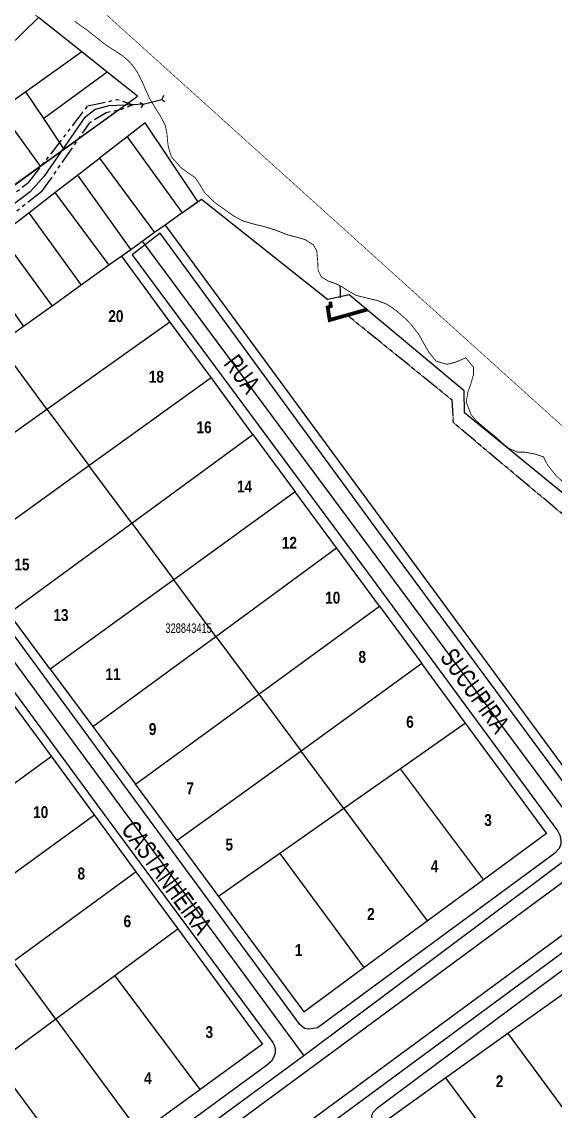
# Model space of a CAD drawing. Extents: x 204381 to 207261, y 4847713 to 4851061.
# Drawn here: x 206348.8 to 206461.3, y 4849363 to 4849592.9 of the extents above; entities that cross this region are included whole.
import ezdxf
from ezdxf.enums import TextEntityAlignment as Align

# ---------------------------------------------------------------- set-up
doc = ezdxf.new("R2010")
doc.units = 0
doc.header["$LTSCALE"] = 1.5
doc.header["$MEASUREMENT"] = 0
doc.linetypes.add('PHANTOMX2', pattern=[5, 2.5, -0.5, 0.5, -0.5, 0.5, -0.5])
for name, color, linetype in [('CD-MALHA-LOTES', 40, 'CONTINUOUS'), ('CD_TXT_QUADRA', 7, 'CONTINUOUS'), ('HD-CANAIS', 7, 'CONTINUOUS'), ('HD-CURSO-PERENE', 170, 'CONTINUOUS'), ('HD-VALAS-DRENOS', 170, 'CONTINUOUS'), ('LM-LIM-SETOR-FISCAL', 7, 'CONTINUOUS'), ('RU-QUADRAS', 210, 'CONTINUOUS'), ('SV-EIXO-RUA-N-PAV', 6, 'CONTINUOUS'), ('SV-EIXO-RUA-PAV', 20, 'CONTINUOUS'), ('SV-ESTIVAS', 7, 'CONTINUOUS'), ('SV-PONTE-BUEIRO', 249, 'CONTINUOUS'), ('SV-RUA-NAO-PAV-S-GUIA-C-GUIA', 7, 'PHANTOMX2'), ('SV-RUA-PAVIM-S-GUIA-C-GUIA', 7, 'CONTINUOUS'), ('SV-TXT-RUA-PAV-S-GUIA-C-GUIA', 7, 'CONTINUOUS'), ('Th_NmrPort', 7, 'CONTINUOUS')]:
    doc.layers.add(name, color=color, linetype=linetype)
doc.styles.add('ARIAL', font='ARIAL.TTF')
doc.styles.get("Standard").update_dxf_attribs({"font": 'swisscbo.ttf'})
doc.linetypes.add('Limite', pattern='A,20,-3,[130,ltypeshp.shx,S=6.35,R=0,X=0,Y=0],-3,20', length=46)

msp = doc.modelspace()

# ---------------------------------------------------------------- linework, layer by layer
at = {"layer": 'CD-MALHA-LOTES'}
for points in [[(206352.31, 4849593.81), (206339.28, 4849581.15)], [(206361.45, 4849586.56), (206352.31, 4849593.81)], [(206361.45, 4849586.56), (206349.68, 4849578.16)], [(206366.81, 4849582.3), (206361.45, 4849586.56)], [(206366.81, 4849582.3), (206353.41, 4849572.53)], [(206357.72, 4849566.05), (206373.19, 4849577.24), (206366.81, 4849582.3)], [(206349.68, 4849578.16), (206344.24, 4849574.28)], [(206353.41, 4849572.53), (206349.68, 4849578.16)], [(206352.77, 4849562.47), (206344.24, 4849574.28)], [(206357.72, 4849566.05), (206353.41, 4849572.53)], [(206382.63, 4849552.6), (206385.94, 4849554.96), (206374.82, 4849571.57), (206370.99, 4849568.61)], [(206370.99, 4849568.61), (206365.21, 4849564.13)], [(206370.99, 4849568.61), (206382.63, 4849552.6)], [(206352.77, 4849562.47), (206357.72, 4849566.05)], [(206360.55, 4849560.53), (206365.21, 4849564.13)], [(206365.21, 4849564.13), (206376.8, 4849548.42)], [(206346.24, 4849557.74), (206352.77, 4849562.47)], [(206355.79, 4849556.86), (206360.55, 4849560.53)], [(206360.55, 4849560.53), (206371.76, 4849544.81)], [(206350.26, 4849552.58), (206355.79, 4849556.86)], [(206355.79, 4849556.86), (206367.16, 4849541.52)], [(206344.25, 4849547.94), (206350.26, 4849552.58)], [(206350.26, 4849552.58), (206361.34, 4849537.36)], [(206382.63, 4849552.6), (206379.02, 4849550.01)], [(206379.02, 4849550.01), (206376.8, 4849548.42)], [(206344.25, 4849547.94), (206355.17, 4849532.93)], [(206376.8, 4849548.42), (206371.76, 4849544.81)], [(206338.63, 4849543.59), (206349.16, 4849528.63)], [(206371.76, 4849544.81), (206369.87, 4849543.46)], [(206349.16, 4849528.63), (206343.94, 4849524.89)]]:
    msp.add_lwpolyline(points, dxfattribs=at)
at = {"layer": 'CD-MALHA-LOTES', "linetype": 'Continuous'}
for points in [[(206382.63, 4849552.6), (206386.68, 4849555.49), (206413.38, 4849534.33)], [(206379.02, 4849550.01), (206466.82, 4849430.49)], [(206369.87, 4849543.46), (206367.16, 4849541.52)], [(206380.05, 4849529.63), (206369.87, 4849543.46)], [(206367.16, 4849541.52), (206361.34, 4849537.36)], [(206361.34, 4849537.36), (206355.17, 4849532.93)], [(206417.84, 4849535.3), (206413.38, 4849534.33)], [(206442.09, 4849515.06), (206417.84, 4849535.3)], [(206355.17, 4849532.93), (206349.16, 4849528.63)], [(206354.11, 4849511.2), (206380.05, 4849529.63)], [(206388.73, 4849517.84), (206380.05, 4849529.63)], [(206354.11, 4849511.2), (206343.94, 4849524.89)], [(206362.96, 4849499.28), (206388.73, 4849517.84)], [(206397.56, 4849505.84), (206388.73, 4849517.84)], [(206442.19, 4849510.41), (206442.09, 4849515.06)], [(206327.96, 4849492.61), (206354.11, 4849511.2)], [(206354.11, 4849511.2), (206362.96, 4849499.28)], [(206619.63, 4849365.27), (206442.19, 4849510.41)], [(206371.99, 4849487.13), (206397.56, 4849505.84)], [(206397.56, 4849505.84), (206406.48, 4849493.72)], [(206336.91, 4849480.52), (206362.96, 4849499.28)], [(206371.99, 4849487.13), (206362.96, 4849499.28)], [(206406.48, 4849493.72), (206380.87, 4849475.18)], [(206415.18, 4849481.91), (206406.48, 4849493.72)], [(206346.05, 4849468.15), (206371.99, 4849487.13)], [(206371.99, 4849487.13), (206380.87, 4849475.18)], [(206389.74, 4849463.23), (206415.18, 4849481.91)], [(206424.25, 4849469.59), (206415.18, 4849481.91)], [(206380.87, 4849475.18), (206354.81, 4849456.32)], [(206389.74, 4849463.23), (206380.87, 4849475.18)], [(206398.81, 4849451.01), (206424.25, 4849469.59)], [(206424.25, 4849469.59), (206433.17, 4849457.47)], [(206354.81, 4849456.32), (206346.05, 4849468.15)], [(206363.78, 4849444.18), (206389.74, 4849463.23)], [(206389.74, 4849463.23), (206398.81, 4849451.01)], [(206354.81, 4849456.32), (206363.78, 4849444.18)], [(206433.17, 4849457.47), (206407.7, 4849439.04)], [(206442.4, 4849444.93), (206433.17, 4849457.47)], [(206372.79, 4849432.01), (206398.81, 4849451.01)], [(206398.81, 4849451.01), (206407.7, 4849439.04)], [(206355.05, 4849437.92), (206346.2, 4849449.97)], [(206363.78, 4849444.18), (206372.79, 4849432.01)], [(206442.4, 4849444.93), (206428.67, 4849435.29)], [(206459.48, 4849421.72), (206442.4, 4849444.93)], [(206329.07, 4849419.01), (206355.05, 4849437.92)], [(206364.12, 4849425.56), (206355.05, 4849437.92)], [(206407.7, 4849439.04), (206381.57, 4849420.13)], [(206416.72, 4849426.9), (206407.7, 4849439.04)], [(206428.67, 4849435.29), (206416.72, 4849426.9)], [(206446.21, 4849411.94), (206428.67, 4849435.29)], [(206381.57, 4849420.13), (206372.79, 4849432.01)], [(206338.14, 4849406.7), (206364.12, 4849425.56)], [(206372.94, 4849413.55), (206364.12, 4849425.56)], [(206416.72, 4849426.9), (206403.22, 4849417.41)], [(206416.72, 4849426.9), (206434.33, 4849403.18)], [(206446.21, 4849411.94), (206459.48, 4849421.72)], [(206381.57, 4849420.13), (206390.3, 4849408.34)], [(206403.22, 4849417.41), (206390.3, 4849408.34)], [(206403.22, 4849417.41), (206420.97, 4849393.33)], [(206372.94, 4849413.55), (206347.03, 4849394.61)], [(206381.8, 4849401.49), (206372.94, 4849413.55)], [(206434.33, 4849403.18), (206446.21, 4849411.94)], [(206390.3, 4849408.34), (206408.3, 4849383.99)], [(206420.97, 4849393.33), (206434.33, 4849403.18)], [(206381.8, 4849401.49), (206368.4, 4849391.61)], [(206399.59, 4849377.27), (206381.8, 4849401.49)], [(206355.98, 4849382.45), (206347.03, 4849394.61)], [(206408.3, 4849383.99), (206420.97, 4849393.33)], [(206368.4, 4849391.61), (206355.98, 4849382.45)], [(206368.4, 4849391.61), (206386.33, 4849367.59)], [(206463.94, 4849388.44), (206451.33, 4849379.42)], [(206355.98, 4849382.45), (206343.31, 4849373.11)], [(206355.98, 4849382.45), (206373.7, 4849358.37)], [(206386.33, 4849367.59), (206399.59, 4849377.27)], [(206451.33, 4849379.42), (206438.25, 4849370.07)], [(206451.33, 4849379.42), (206469.44, 4849354.79)], [(206343.31, 4849373.11), (206361.11, 4849349.18)], [(206438.25, 4849370.07), (206426.22, 4849361.46)], [(206456.45, 4849345.49), (206438.25, 4849370.07)], [(206373.7, 4849358.37), (206386.33, 4849367.59)]]:
    msp.add_lwpolyline(points, dxfattribs=at)
at = {"layer": 'HD-CANAIS', "const_width": 0.18, "flags": 128}
msp.add_lwpolyline([(206416.03, 4849534.63), (206416.01, 4849536.13)], dxfattribs=at)
at = {"layer": 'HD-CANAIS', "flags": 128}
msp.add_lwpolyline([(206416.03, 4849534.63), (206416.01, 4849536.18), (206415.96, 4849537.11)], dxfattribs=at)
at = {"layer": 'HD-CURSO-PERENE', "const_width": 0.18, "flags": 128}
msp.add_lwpolyline([(206359.93, 4849593.01), (206362.38, 4849591.29), (206364.44, 4849589.68), (206365.61, 4849588.73), (206366.81, 4849587.83), (206368.55, 4849586.72), (206370.1, 4849585.7), (206371.24, 4849584.72), (206372.25, 4849583.59), (206373.12, 4849582.35), (206374.22, 4849580.23), (206374.8, 4849578.84), (206375.73, 4849576.76), (206377.27, 4849574.2), (206378.08, 4849572.93), (206379.07, 4849571.03), (206379.39, 4849569.5), (206379.52, 4849567.96), (206379.71, 4849566.44), (206380.36, 4849564.4), (206382.31, 4849562.18), (206383.57, 4849561.26), (206385.36, 4849560.01), (206386.54, 4849558.27), (206387.33, 4849556.88), (206389.47, 4849554.81), (206390.71, 4849553.92), (206392.37, 4849552.73), (206393.6, 4849551.87), (206395.43, 4849550.88), (206398.3, 4849550.07), (206399.78, 4849549.74), (206402.1, 4849549.02), (206404.91, 4849547.95), (206407.07, 4849547.38), (206408.57, 4849546.95), (206410.32, 4849545.82), (206411.02, 4849544.5), (206411.2, 4849542.48), (206411.29, 4849540.48), (206411.96, 4849539.11), (206413.52, 4849538.15), (206414.98, 4849537.67), (206416.34, 4849536.98), (206417.6, 4849536.16), (206419.33, 4849535.18), (206422.23, 4849534.45), (206423.71, 4849534.13), (206425.58, 4849533.41), (206426.86, 4849532.63), (206428.08, 4849531.71), (206429.87, 4849530.12), (206430.92, 4849529.03), (206432.46, 4849527.04), (206433.92, 4849524.45), (206434.68, 4849523.15), (206436.21, 4849521.29), (206438.45, 4849520.63), (206440.22, 4849521.05), (206442.45, 4849522.01), (206444.07, 4849520.02), (206444.07, 4849518.48), (206443.48, 4849516.39), (206442.93, 4849514.95), (206442.53, 4849512.7), (206443.57, 4849510.01), (206444.53, 4849508.85), (206446.43, 4849507.18), (206448.77, 4849505.3), (206450.36, 4849503.85), (206451.56, 4849502.87), (206453.44, 4849502.08), (206454.94, 4849502.08), (206457.04, 4849501.71), (206458.82, 4849501.1), (206459.69, 4849499.41), (206461.39, 4849497.27), (206463.55, 4849495.2)], dxfattribs=at)
at = {"layer": 'HD-VALAS-DRENOS', "linetype": 'PHANTOMX2', "const_width": 0.18, "flags": 128}
msp.add_lwpolyline([(206514.37, 4849447.75), (206462.84, 4849488.99), (206439.83, 4849508.31), (206439.57, 4849513.06), (206417.4, 4849531.01)], dxfattribs=at)
at = {"layer": 'HD-VALAS-DRENOS', "linetype": 'PHANTOMX2', "flags": 128}
msp.add_lwpolyline([(206514.37, 4849447.75), (206462.84, 4849488.99), (206439.83, 4849508.31), (206439.57, 4849513.06), (206417.4, 4849531.01)], dxfattribs=at)
at = {"layer": 'LM-LIM-SETOR-FISCAL', "linetype": 'Limite', "ltscale": 0.1, "const_width": 0.13, "flags": 128}
msp.add_lwpolyline([(206960.49, 4848346.74), (206519.68, 4848013.26), (206524.96, 4848001.52), (206186.17, 4847750.07), (206137.65, 4847714.77), (206055.88, 4847783.52), (206022.18, 4847808.19), (206018.12, 4847816.07), (206019.95, 4847830.66), (206053.3, 4847836.03), (206059.06, 4847868.43), (206040.45, 4847926.27), (206039.82, 4847951.17), (206026.44, 4847964.39), (205980.98, 4848000.04), (205948.86, 4848053.95), (205885.79, 4848047.59), (205885.38, 4848100.28), (205758.68, 4848087.81), (205748.41, 4848134.36), (205855.06, 4848144.19), (205857.54, 4848167.98), (205826.48, 4848206.22), (205791.25, 4848260.92), (205756.8, 4848299.01), (205692.97, 4848280.46), (205710.22, 4848439.16), (205051.32, 4848428.57), (204677.84, 4848416.25), (204661.89, 4848420.75), (204677.59, 4848456.68), (204685.73, 4848493.72), (204687.66, 4848576.43), (204676.79, 4848658.68), (204674.85, 4848798.87), (204665.61, 4849337.36), (204658.49, 4849545.69), (204657.02, 4849545.63), (204645.12, 4849704.28), (204643.71, 4849869.24), (204651.14, 4849927.22), (204647.62, 4849990.33), (204636.26, 4850264.54), (204381.83, 4850909.69), (204986.84, 4850806.73), (205140.83, 4850787.35), (205201.03, 4850796.27), (205245.63, 4850823.19), (205310.25, 4850896.98), (205324.08, 4850905.65), (205327.72, 4850908.15), (205339.74, 4850916.46), (205358.28, 4850945.44), (205381.54, 4850978.24), (205458.47, 4851060.64), (205958.1, 4850305), (206256.21, 4850261.19), (206296.36, 4850246.47), (206381.84, 4850187.26), (206402.35, 4850183.32), (206465.45, 4850155.1), (206438.69, 4850087.64), (206416.16, 4850016.08), (206422.43, 4850015.06), (206376.86, 4849879.93), (206318.97, 4849888.04), (206311.32, 4849828.25), (206177.89, 4849842.97), (206161.27, 4849779.77), (206627.66, 4849358.82), (206746.45, 4849445.1), (206955.53, 4849187.19), (207019.34, 4849111.98), (207025.31, 4849104.91), (207033.93, 4849094.44), (207048.4, 4849077.1), (207039.09, 4849069.24), (207026.18, 4849059.14), (207002.58, 4849038.25), (206981.71, 4849023.09), (206966.26, 4849011.39), (206958.44, 4849004.76), (206968.98, 4848989.87), (206978.67, 4848976.02), (207002.49, 4848944.75), (207008.79, 4848936.89), (207034.07, 4848905.39), (207054.15, 4848879.42), (207075.28, 4848852.41), (207089.04, 4848833.89), (207099.68, 4848804.07), (207108.98, 4848791.97), (207114.21, 4848785.08), (207138.58, 4848756.16), (207148.67, 4848740.27), (207162.16, 4848719.72), (207199.66, 4848661.86), (207214.13, 4848640.25), (207233.64, 4848611.27), (207250.42, 4848586.92), (207261.26, 4848571.24), (207169.66, 4848504.88), (207140.72, 4848483.45), (207106.7, 4848455.88), (207093.59, 4848446.09), (207051.18, 4848413.73)], close=True, dxfattribs=at)
at = {"layer": 'RU-QUADRAS', "color": 6, "linetype": 'Continuous', "const_width": 0.18}
for points in [[(206245.68, 4849530.35), (206296.25, 4849566.63), (206324.52, 4849588.21), (206335.58, 4849593.29), (206345.21, 4849599.44), (206373.19, 4849577.24, 0.005918), (206300.7, 4849524.27), (206266.79, 4849500.75)], [(206386.68, 4849555.49), (206413.38, 4849534.33), (206417.84, 4849535.3), (206442.09, 4849515.06), (206442.19, 4849510.41), (206619.63, 4849365.27), (206553.04, 4849314), (206487.2, 4849402.27), (206487.3, 4849403.4, 0.050418), (206492.32, 4849410.45, 0.116272), (206494.06, 4849415.26, 0.171587), (206491.81, 4849426.3, 0.159294), (206482.08, 4849432.74, 0.081384), (206475.63, 4849432.84, 0.069883), (206468.77, 4849430.39, -0.279551), (206466.82, 4849430.49), (206379.02, 4849550.01), (206385.94, 4849554.96), (206386.68, 4849555.49)]]:
    msp.add_lwpolyline(points, format="xyb", close=True, dxfattribs=at)
for points in [[(206174.42, 4849424.47), (206179.86, 4849428.87), (206236.61, 4849470.21), (206287.32, 4849506.77), (206327.13, 4849534.71), (206374.82, 4849571.57), (206385.95, 4849554.97), (206309.35, 4849500.13), (206257, 4849462.65), (206185.2, 4849411.06)], [(206317.91, 4849506.26), (206369.87, 4849543.46), (206459.48, 4849421.72), (206408.3, 4849383.99)], [(206309.35, 4849500.13), (206399.59, 4849377.27), (206347.85, 4849339.49), (206257, 4849462.65)], [(206426.22, 4849361.46), (206477.08, 4849397.84), (206544.01, 4849307.07), (206493.29, 4849268.97)]]:
    msp.add_lwpolyline(points, close=True, dxfattribs=at)
at = {"layer": 'SV-EIXO-RUA-N-PAV', "flags": 128}
msp.add_lwpolyline([(206374.35, 4849575.54), (206372.29, 4849575.38), (206367.18, 4849575.19), (206364.26, 4849574.41), (206361.92, 4849572.59), (206353.53, 4849560.31), (206350.54, 4849557.06), (206315.98, 4849531.24), (206284.26, 4849509.5), (206265.27, 4849495.7), (206234.22, 4849473.4), (206171.47, 4849428.2)], dxfattribs=at)
at = {"layer": 'SV-EIXO-RUA-PAV', "flags": 128}
for points in [[(206374.2, 4849546.63), (206468.35, 4849419.67)], [(206313.65, 4849503.38), (206408.25, 4849374.72)], [(206477.04, 4849406.49), (206485.32, 4849410.02), (206488.36, 4849414.35), (206488.68, 4849419.32), (206487.56, 4849423.17), (206484.19, 4849426.22), (206479.7, 4849427.66), (206474.57, 4849426.54), (206468.35, 4849419.67), (206408.25, 4849374.72), (206361.35, 4849340.21), (206347.56, 4849330.15), (206342.78, 4849324.51), (206338, 4849292.52), (206333.78, 4849263.06), (206330.15, 4849254.52)], [(206352.11, 4849256.52), (206348.99, 4849263.19), (206356.5, 4849311.11), (206358.86, 4849318.54), (206361.37, 4849321.67), (206416.89, 4849362.64), (206476.25, 4849406.45), (206477.04, 4849406.49)]]:
    msp.add_lwpolyline(points, dxfattribs=at)
at = {"layer": 'SV-ESTIVAS', "flags": 128}
for points in [[(206378.67, 4849577.33), (206378.32, 4849576.54), (206378.98, 4849576.08)], [(206373.66, 4849575.86), (206374.38, 4849575.54), (206373.93, 4849574.76)], [(206374.38, 4849575.54), (206378.32, 4849576.54)]]:
    msp.add_lwpolyline(points, dxfattribs=at)
at = {"layer": 'SV-PONTE-BUEIRO', "const_width": 0.8, "flags": 128}
msp.add_lwpolyline([(206421.69, 4849532.2), (206413.74, 4849529.99), (206413.31, 4849532.64), (206413.95, 4849532.88), (206413.89, 4849533.85)], dxfattribs=at)
at = {"layer": 'SV-RUA-NAO-PAV-S-GUIA-C-GUIA'}
for p, q in [((206350.31, 4849559.04), (206362.73, 4849575.16)), ((206353.05, 4849557.08), (206363.15, 4849571.59))]:
    msp.add_line(p, q, dxfattribs=at)
at = {"layer": 'SV-RUA-NAO-PAV-S-GUIA-C-GUIA', "flags": 128}
for points in [[(206336.06, 4849597.61), (206298.71, 4849571.14), (206279.73, 4849557.94), (206259.66, 4849543.47), (206244.19, 4849532.01), (206243.76, 4849530.9), (206243.62, 4849529.94), (206243.93, 4849528.95), (206263, 4849501.36), (206264.37, 4849499.97), (206265.48, 4849499.54), (206266.38, 4849499.35), (206267.23, 4849499.56), (206308.48, 4849528.22), (206320.6, 4849537.73), (206335.26, 4849547.9), (206350.31, 4849559.04)], [(206362.73, 4849575.16), (206369.04, 4849576.54), (206372.29, 4849575.38), (206369.56, 4849574.32), (206366.57, 4849573.73), (206363.15, 4849571.59)], [(206353.05, 4849557.08), (206337.41, 4849544.96), (206323.14, 4849534.8), (206301.94, 4849519.41), (206260.75, 4849490.36), (206219.13, 4849459.84), (206173.23, 4849426.94), (206170.73, 4849430.15)]]:
    msp.add_lwpolyline(points, dxfattribs=at)
at = {"layer": 'SV-RUA-PAVIM-S-GUIA-C-GUIA', "flags": 128}
for points in [[(206465.79, 4849428.72), (206424.7, 4849484.46), (206377.98, 4849548.29), (206372.11, 4849543.77)], [(206372.11, 4849543.77), (206421.81, 4849476.61), (206461.88, 4849422.16), (206462.29, 4849421.31), (206462.51, 4849420.21), (206462.47, 4849419.41), (206462.13, 4849418.46), (206461.14, 4849417.44), (206411.2, 4849380.6), (206409.35, 4849380.38), (206408.45, 4849380.52), (206407.43, 4849381.35), (206369.1, 4849433.52), (206316.63, 4849505.05)], [(206316.63, 4849505.05), (206311.15, 4849500.54), (206366.2, 4849425.67), (206401.78, 4849377.52), (206402.09, 4849376.82), (206402.25, 4849376.12), (206402.26, 4849375.27), (206401.92, 4849374.37), (206401.43, 4849373.56), (206400.4, 4849372.69), (206350.84, 4849336.41), (206349.89, 4849336.1), (206348.94, 4849336.09), (206348.29, 4849336.18), (206347.69, 4849336.47), (206346.87, 4849337.31), (206303.02, 4849396.97), (206255.78, 4849461.22), (206250.1, 4849457.49)], [(206351.54, 4849329.31), (206417.2, 4849377.68), (206479.93, 4849423.96)], [(206484.44, 4849416.1), (206420.18, 4849368.75), (206358.44, 4849323.24)], [(206545.25, 4849309.08), (206477.71, 4849400.39), (206477.15, 4849400.93), (206476.14, 4849401.32), (206475.24, 4849401.4), (206474.39, 4849401.19), (206473.15, 4849400.42), (206452.09, 4849384.81), (206423.61, 4849363.54), (206422.91, 4849362.83), (206422.57, 4849362.13), (206422.63, 4849361.37), (206422.89, 4849360.73), (206423.71, 4849359.44), (206491.19, 4849267.97)]]:
    msp.add_lwpolyline(points, dxfattribs=at)

# ---------------------------------------------------------------- texts
at = {"layer": 'CD_TXT_QUADRA', "color": 7, "linetype": 'Continuous', "style": 'ARIAL', "width": 0.7}
msp.add_text('328843415', height=2, dxfattribs=at).set_placement((206383.98, 4849464.96), align=Align.MIDDLE)
at = {"layer": 'SV-TXT-RUA-PAV-S-GUIA-C-GUIA', "style": 'ARIAL', "width": 0.7}
for s, rotation, p in [('RUA', 307, (206391.21, 4849520.69)), ('SUCUPIRA', 306, (206436.84, 4849458.78)), ('CASTANHEIRA', 306, (206369.59, 4849422.44))]:
    msp.add_text(s, height=4, rotation=rotation, dxfattribs=at).set_placement(p)
at = {"layer": 'Th_NmrPort', "color": 1}
for s, p in [('20', (206367.05, 4849530.8)), ('18', (206375.59, 4849518.01)), ('16', (206385.65, 4849507.34)), ('14', (206394.19, 4849494.85)), ('12', (206403.64, 4849482.97)), ('15', (206347.23, 4849478.4)), ('10', (206412.79, 4849471.39)), ('13', (206355.46, 4849467.73)), ('8', (206419.81, 4849458.9)), ('11', (206366.44, 4849455.24)), ('6', (206429.87, 4849445.19)), ('9', (206375.59, 4849443.66)), ('7', (206383.52, 4849431.17)), ('10', (206351.19, 4849426.14)), ('3', (206446.34, 4849424.47)), ('5', (206391.75, 4849419.29)), ('8', (206360.55, 4849413.19)), ('4', (206435.05, 4849414.72)), ('2', (206421.64, 4849404.66)), ('6', (206370.27, 4849403.12)), ('1', (206406.39, 4849397.04)), ('3', (206387.55, 4849379.73)), ('4', (206374.59, 4849370.02)), ('2', (206448.77, 4849369.36))]:
    msp.add_text(s, height=2.5, dxfattribs=at).set_placement(p, align=Align.MIDDLE_LEFT)

doc.saveas('drawing.dxf')
